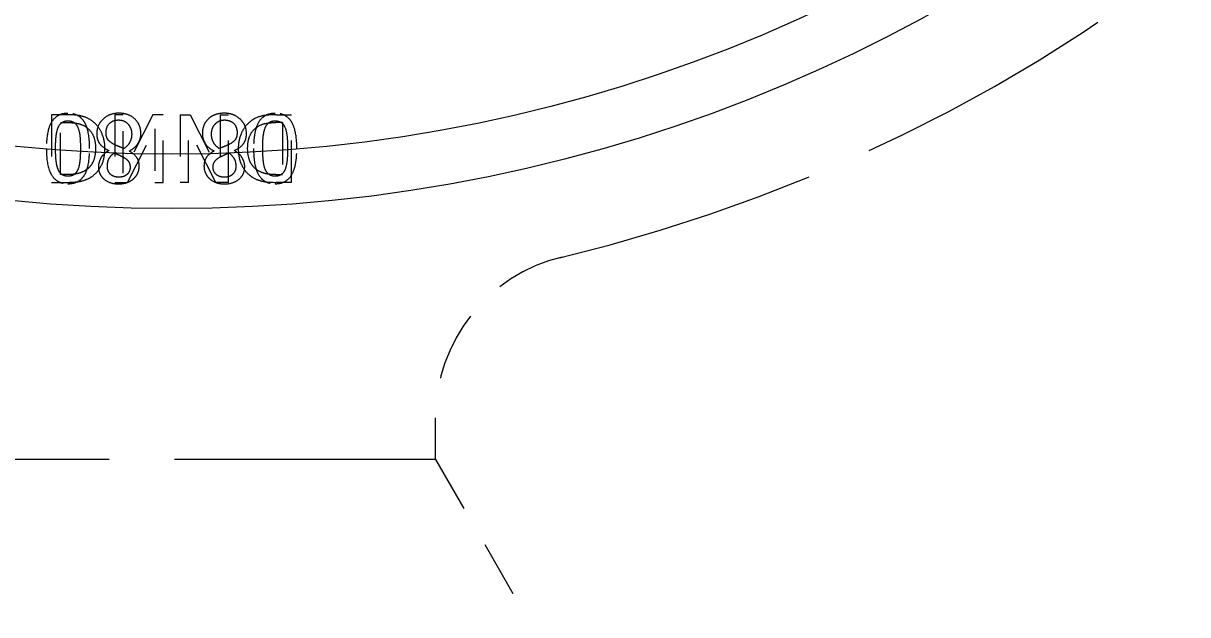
# Model space of a CAD drawing. Header units: inches. Extents: x 17 to 469, y 7 to 301.
# Drawn here: x 224.307 to 227.085, y 201.735 to 203.147 of the extents above; entities that cross this region are included whole.
import ezdxf

# ---------------------------------------------------------------- set-up
doc = ezdxf.new("R2010")
doc.units = ezdxf.units.IN
doc.header["$LTSCALE"] = 14
doc.header["$MEASUREMENT"] = 0
doc.linetypes.add('DASHED', pattern=[0.2067, 0.1654, -0.0413])
for name, color, linetype, lineweight in [('Dimension (ANSI)', 7, 'Continuous', 25), ('Hatch', 7, 'Continuous', 18), ('Hidden', 7, 'DASHED', 18), ('Visible', 7, 'Continuous', 18)]:
    doc.layers.add(name, color=color, linetype=linetype, lineweight=lineweight)
doc.styles.add('MEMCOR Medium', font='arial.ttf')
doc.dimstyles.new('Default (ANSI)', dxfattribs={"dimscale": 14, "dimtxt": 0.15, "dimasz": 0.098425, "dimexe": 0.125, "dimexo": 0.0625, "dimgap": 0.031496, "dimtad": 0, "dimtih": 1, "dimtoh": 1, "dimdec": 4, "dimrnd": 1e-08, "dimzin": 3, "dimdsep": 46, "dimlunit": 5, "dimtxsty": 'MEMCOR Medium', "dimcen": 0.09, "dimdle": 0.393701, "dimclrd": 256, "dimclre": 256, "dimclrt": 256, "dimadec": 0, "dimazin": 1, "dimtfac": 0.8, "dimtofl": 0, "dimtmove": 0, "dimatfit": 3, "dimfxl": 1, "dimfrac": 1, "dimtolj": 1, "dimtzin": 4, "dimlwd": -1, "dimlwe": -1, "dimarcsym": 0})

# ---------------------------------------------------------------- blocks, each defined once
blk = doc.blocks.new('*D30')
at = {"layer": 'Defpoints', "color": 0, "transparency": 16777216}
for p in [(244.6907, 237.7893), (204.5292, 200.7918), (244.6907, 200.6156)]:
    blk.add_point(p, dxfattribs=at)
at = {"layer": 'Dimension (ANSI)', "transparency": 16777216}
for p, q in [((204.5292, 201.6668), (204.5292, 239.5393)), ((244.6907, 201.4906), (244.6907, 239.5393)), ((205.9071, 237.7893), (216.2109, 237.7893)), ((243.3128, 237.7893), (233.009, 237.7893))]:
    blk.add_line(p, q, dxfattribs=at)
for points in [[(205.9071, 238.0189), (205.9071, 237.5596), (204.5292, 237.7893)], [(243.3128, 238.0189), (243.3128, 237.5596), (244.6907, 237.7893)]]:
    blk.add_solid(points, dxfattribs=at)
at = {"layer": 'Dimension (ANSI)', "transparency": 16777216, "char_height": 2.1, "attachment_point": 5, "style": 'MEMCOR Medium'}
for s, insert in [('\\A1; 40{\\H0.8x;\\S3#16;} in', (224.6099, 239.9642)), ('\\A1;[1020.1 mm]', (224.6099, 236.0025))]:
    blk.add_mtext(s, dxfattribs=dict(at, insert=insert))

msp = doc.modelspace()

# ---------------------------------------------------------------- hatches: boundary and pattern name
at = {"layer": 'Hatch'}
h = msp.add_hatch(dxfattribs=at)
h.set_pattern_fill('ANSI31', color=256, scale=14, style=0)
edge = h.paths.add_edge_path()
edge.add_spline(control_points=[(241.1011, 206.45314), (241.06948, 206.42139), (241.03771, 206.38978), (240.97401, 206.32694), (240.94207, 206.2957), (240.90999, 206.2646)], knot_values=[-0.6818967, -0.6818967, -0.6818967, -0.6818967, -0.3404539, -0.3404539, 0, 0, 0, 0], degree=3, periodic=0)
edge.add_ellipse((224.66078, 206.45457), major_axis=(-0.18997, -16.2492), ratio=1, start_angle=25.201451, end_angle=90, ccw=False)
edge.add_line((231.40784, 191.67113), (231.40784, 191.39676))
edge.add_ellipse((224.66078, 206.45457), major_axis=(15.05781, 6.74705), ratio=1, start_angle=270, end_angle=270.918186)
edge.add_ellipse((224.66078, 206.45457), major_axis=(14.94776, 6.98748), ratio=1, start_angle=270, end_angle=294.48378)
edge.add_ellipse((224.66078, 206.45457), major_axis=(10.70777, 12.55404), ratio=1, start_angle=270, end_angle=270.86811)
edge.add_ellipse((224.66078, 206.45457), major_axis=(10.51634, 12.71483), ratio=1, start_angle=270, end_angle=289.187766)
edge.add_ellipse((224.66078, 206.45457), major_axis=(5.7532, 15.46483), ratio=1, start_angle=270, end_angle=270.86811)
edge.add_ellipse((224.66078, 206.45457), major_axis=(5.51823, 15.55022), ratio=1, start_angle=270, end_angle=289.533007)
edge.add_line((241.1611, 206.45313), (241.1011, 206.45314))
edge = h.paths.add_edge_path()
edge.add_spline(control_points=[(240.90999, 206.64455), (240.94207, 206.61345), (240.97401, 206.58221), (241.03771, 206.51936), (241.06948, 206.48775), (241.1011, 206.45601)], knot_values=[-0.6818968, -0.6818968, -0.6818968, -0.6818968, -0.3414429, -0.3414429, 0, 0, 0, 0], degree=3, periodic=0)
edge.add_line((241.1011, 206.45601), (241.1611, 206.45601))
edge.add_ellipse((224.66078, 206.45457), major_axis=(-0.00144, 16.50032), ratio=1, start_angle=270, end_angle=349.533007)
edge.add_ellipse((224.66078, 206.45457), major_axis=(-16.22601, 2.99618), ratio=1, start_angle=270, end_angle=270.86811)
edge.add_ellipse((224.66078, 206.45457), major_axis=(-16.26954, 2.75), ratio=1, start_angle=270, end_angle=289.187766)
edge.add_ellipse((224.66078, 206.45457), major_axis=(-16.26954, -2.75), ratio=1, start_angle=270, end_angle=270.86811)
edge.add_ellipse((224.66078, 206.45457), major_axis=(-16.22601, -2.99618), ratio=1, start_angle=270, end_angle=369.076015)
edge.add_ellipse((224.66078, 206.45457), major_axis=(5.51823, -15.55022), ratio=1, start_angle=270, end_angle=270.86811)
edge.add_ellipse((224.66078, 206.45457), major_axis=(5.7532, -15.46483), ratio=1, start_angle=270, end_angle=289.187766)
edge.add_ellipse((224.66078, 206.45457), major_axis=(10.51634, -12.71483), ratio=1, start_angle=270, end_angle=270.86811)
edge.add_ellipse((224.66078, 206.45457), major_axis=(10.70777, -12.55404), ratio=1, start_angle=270, end_angle=294.48378)
edge.add_ellipse((224.66078, 206.45457), major_axis=(14.94776, -6.98748), ratio=1, start_angle=270, end_angle=270.918186)
edge.add_line((217.91373, 191.39676), (217.91373, 191.67113))
edge.add_ellipse((224.66078, 206.45457), major_axis=(-14.78344, 6.74705), ratio=1, start_angle=205.201451, end_angle=450, ccw=False)
h = msp.add_hatch(dxfattribs=at)
h.set_pattern_fill('ANSI31', color=256, scale=14, angle=15, style=0)
edge = h.paths.add_edge_path()
edge.add_line((231.40784, 191.39676), (231.40784, 191.26457))
edge.add_line((231.40784, 191.26457), (231.40784, 191.13332))
edge.add_spline(control_points=[(231.40784, 191.13332), (231.44787, 191.1956), (231.48996, 191.26094), (231.56146, 191.37192), (231.60828, 191.44461), (231.64827, 191.50681)], knot_values=[-1.2060007, -1.2060007, -1.2060007, -1.2060007, -0.5634859, -0.5634859, 0, 0, 0, 0], degree=3, periodic=0)
edge.add_ellipse((224.66078, 206.45457), major_axis=(-14.94776, -6.98748), ratio=1, start_angle=89.081814, end_angle=90, ccw=False)
edge = h.paths.add_edge_path()
edge.add_spline(control_points=[(217.6733, 191.50681), (217.70301, 191.46021), (217.73339, 191.41308), (217.77331, 191.3513), (217.78412, 191.33458), (217.83372, 191.25791), (217.87393, 191.19575), (217.91373, 191.13332)], knot_values=[-1.0854729, -1.0854729, -1.0854729, -1.0854729, -0.6958437, -0.6958437, -0.5641112, -0.5641112, 0, 0, 0, 0], degree=3, periodic=0)
edge.add_line((217.91373, 191.13332), (217.91373, 191.26457))
edge.add_line((217.91373, 191.26457), (217.91373, 191.39676))
edge.add_ellipse((224.66078, 206.45457), major_axis=(-15.05781, 6.74705), ratio=1, start_angle=89.081814, end_angle=90, ccw=False)
edge = h.paths.add_edge_path()
edge.add_line((221.91078, 222.72411), (221.91078, 222.7644))
edge.add_line((221.91078, 222.7644), (221.91078, 222.97411))
edge.add_line((221.91078, 222.97411), (221.6646, 222.68058))
edge.add_ellipse((224.66078, 206.45457), major_axis=(16.22601, 2.99618), ratio=1, start_angle=89.13189, end_angle=90, ccw=False)
edge = h.paths.add_edge_path()
edge.add_line((237.21483, 195.7468), (237.59212, 195.81323))
edge.add_line((237.59212, 195.81323), (237.41051, 195.91809))
edge.add_line((237.41051, 195.91809), (237.37562, 195.93823))
edge.add_ellipse((224.66078, 206.45457), major_axis=(-10.51634, -12.71483), ratio=1, start_angle=89.13189, end_angle=90, ccw=False)
edge = h.paths.add_edge_path()
edge.add_line((240.12562, 200.70137), (240.16051, 200.68123))
edge.add_line((240.16051, 200.68123), (240.34212, 200.57637))
edge.add_line((240.34212, 200.57637), (240.21101, 200.93634))
edge.add_ellipse((224.66078, 206.45457), major_axis=(-5.51823, -15.55022), ratio=1, start_angle=89.13189, end_angle=90, ccw=False)
edge = h.paths.add_edge_path()
edge.add_line((209.11056, 200.93634), (208.97944, 200.57637))
edge.add_line((208.97944, 200.57637), (209.16106, 200.68123))
edge.add_line((209.16106, 200.68123), (209.19595, 200.70137))
edge.add_ellipse((224.66078, 206.45457), major_axis=(-5.7532, 15.46483), ratio=1, start_angle=89.13189, end_angle=90, ccw=False)
edge = h.paths.add_edge_path()
edge.add_line((227.41078, 222.97411), (227.41078, 222.7644))
edge.add_line((227.41078, 222.7644), (227.41078, 222.72411))
edge.add_ellipse((224.66078, 206.45457), major_axis=(16.26954, -2.75), ratio=1, start_angle=89.13189, end_angle=90, ccw=False)
edge.add_line((227.65696, 222.68058), (227.41078, 222.97411))
edge = h.paths.add_edge_path()
edge.add_line((211.94595, 195.93823), (211.91106, 195.91809))
edge.add_line((211.91106, 195.91809), (211.72944, 195.81323))
edge.add_line((211.72944, 195.81323), (212.10674, 195.7468))
edge.add_ellipse((224.66078, 206.45457), major_axis=(-10.70777, 12.55404), ratio=1, start_angle=89.13189, end_angle=90, ccw=False)

# ---------------------------------------------------------------- linework, layer by layer
at = {"layer": 'Hidden', "ltscale": 0.021861}
for p, q in [((224.37443, 202.92871), (224.37443, 202.76729)), ((224.52499, 202.92871), (224.52499, 202.76729)), ((224.6405, 202.76729), (224.6405, 202.92871)), ((224.68107, 202.92871), (224.68107, 202.76729)), ((224.79658, 202.76729), (224.79658, 202.92871)), ((224.94714, 202.76729), (224.94714, 202.92871))]:
    msp.add_line(p, q, dxfattribs=at)
at = {"layer": 'Hidden', "ltscale": 0.005485}
msp.add_line((224.41158, 202.92871), (224.37443, 202.92871), dxfattribs=at)
at = {"layer": 'Hidden', "ltscale": 0.002336}
for p, q in [((224.39589, 202.91013), (224.41224, 202.91013)), ((224.41224, 202.78586), (224.39589, 202.78586))]:
    msp.add_line(p, q, dxfattribs=at)
at = {"layer": 'Hidden', "ltscale": 0.016807}
for p, q in [((224.39589, 202.78586), (224.39589, 202.91013)), ((224.92568, 202.91013), (224.92568, 202.78586))]:
    msp.add_line(p, q, dxfattribs=at)
at = {"layer": 'Hidden', "ltscale": 0.002679}
msp.add_line((224.54501, 202.92871), (224.52499, 202.92871), dxfattribs=at)
at = {"layer": 'Hidden', "ltscale": 0.021222}
msp.add_line((224.61643, 202.92871), (224.54501, 202.78953), dxfattribs=at)
at = {"layer": 'Hidden', "ltscale": 0.018835}
for p, q in [((224.54501, 202.78953), (224.54501, 202.92871)), ((224.77656, 202.92871), (224.77656, 202.78953))]:
    msp.add_line(p, q, dxfattribs=at)
at = {"layer": 'Hidden', "ltscale": 0.003179}
for p, q in [((224.6405, 202.92871), (224.61643, 202.92871)), ((224.68107, 202.92871), (224.70514, 202.92871))]:
    msp.add_line(p, q, dxfattribs=at)
at = {"layer": 'Hidden', "ltscale": 0.021221}
msp.add_line((224.70514, 202.92871), (224.77656, 202.78953), dxfattribs=at)
at = {"layer": 'Hidden', "ltscale": 0.002677}
msp.add_line((224.77656, 202.92871), (224.79658, 202.92871), dxfattribs=at)
at = {"layer": 'Hidden', "ltscale": 0.002327}
for p, q in [((224.92568, 202.91013), (224.90933, 202.91013)), ((224.90933, 202.78586), (224.92568, 202.78586))]:
    msp.add_line(p, q, dxfattribs=at)
at = {"layer": 'Hidden', "ltscale": 0.005463}
msp.add_line((224.90999, 202.92871), (224.94714, 202.92871), dxfattribs=at)
at = {"layer": 'Hidden', "ltscale": 0.019437}
msp.add_line((224.55547, 202.76729), (224.62048, 202.89509), dxfattribs=at)
at = {"layer": 'Hidden', "ltscale": 0.017287}
for p, q in [((224.62048, 202.89509), (224.62048, 202.76729)), ((224.70109, 202.76729), (224.70109, 202.89509))]:
    msp.add_line(p, q, dxfattribs=at)
at = {"layer": 'Hidden', "ltscale": 0.019435}
msp.add_line((224.7661, 202.76729), (224.70109, 202.89509), dxfattribs=at)
at = {"layer": 'Hidden'}
for p, q in [((224.51089, 202.84342), (224.51089, 202.84277)), ((224.56007, 202.84185), (224.56007, 202.8425)), ((224.76149, 202.8425), (224.76149, 202.84185)), ((224.81068, 202.84277), (224.81068, 202.84342))]:
    msp.add_line(p, q, dxfattribs=at)
at = {"layer": 'Hidden', "ltscale": 0.005427}
msp.add_line((224.37443, 202.76729), (224.41119, 202.76729), dxfattribs=at)
at = {"layer": 'Hidden', "ltscale": 0.004125}
msp.add_line((224.52499, 202.76729), (224.55547, 202.76729), dxfattribs=at)
at = {"layer": 'Hidden', "ltscale": 0.002626}
for p, q in [((224.62048, 202.76729), (224.6405, 202.76729)), ((224.70109, 202.76729), (224.68107, 202.76729))]:
    msp.add_line(p, q, dxfattribs=at)
at = {"layer": 'Hidden', "ltscale": 0.004122}
msp.add_line((224.79658, 202.76729), (224.7661, 202.76729), dxfattribs=at)
at = {"layer": 'Hidden', "ltscale": 0.005405}
msp.add_line((224.94714, 202.76729), (224.91038, 202.76729), dxfattribs=at)
at = {"layer": 'Hidden', "ltscale": 0.013621}
msp.add_line((225.29071, 202.10521), (225.29071, 202.20607), dxfattribs=at)
at = {"layer": 'Hidden', "ltscale": 0.269136}
msp.add_line((225.29071, 202.10521), (224.03086, 202.10521), dxfattribs=at)
at = {"layer": 'Hidden', "ltscale": 0.058102}
msp.add_line((225.29071, 202.10521), (225.5046, 201.73473), dxfattribs=at)
at = {"layer": 'Hidden', "ltscale": 0.270652}
msp.add_arc((224.66078, 206.45457), 3.97638, 283.4543, 312.12962, dxfattribs=at)
at = {"layer": 'Hidden', "ltscale": 0.071372}
msp.add_arc((225.68441, 202.20607), 0.3937, 103.54649, 180, dxfattribs=at)
at = {"layer": 'Hidden', "ltscale": 0.015641}
msp.add_open_spline([(224.41357, 202.93211), (224.40935, 202.93211), (224.40513, 202.93171), (224.3973, 202.92993), (224.3937, 202.92864), (224.38545, 202.92421), (224.38128, 202.92066), (224.37425, 202.91176), (224.37079, 202.90567), (224.36399, 202.88406), (224.36252, 202.86929), (224.36206, 202.85323), (224.36203, 202.85061), (224.36203, 202.848)], degree=3, knots=[-0.37203785, -0.37203785, -0.37203785, -0.37203785, -0.31664928, -0.31664928, -0.26606732, -0.26606732, -0.19410184, -0.19410184, -0.12242542, -0.12242542, -0.01990259, -0.01990259, 0, 0, 0, 0], dxfattribs=at)
at = {"layer": 'Hidden', "ltscale": 0.015465}
msp.add_open_spline([(224.46524, 202.84813), (224.46524, 202.87259), (224.46219, 202.88936), (224.45455, 202.90922), (224.45122, 202.91404), (224.44533, 202.92119), (224.44128, 202.92452), (224.43095, 202.92995), (224.4248, 202.93142), (224.41691, 202.93205), (224.41524, 202.93211), (224.41357, 202.93211)], degree=3, knots=[-0.18326765, -0.18326765, -0.18326765, -0.18326765, -0.13736451, -0.13736451, -0.10736713, -0.10736713, -0.06507346, -0.06507346, -0.01379241, -0.01379241, 0, 0, 0, 0], dxfattribs=at)
at = {"layer": 'Hidden', "ltscale": 0.01095}
msp.add_open_spline([(224.53483, 202.93237), (224.52772, 202.93237), (224.52074, 202.93132), (224.50778, 202.92647), (224.50215, 202.92293), (224.49298, 202.91434), (224.48947, 202.90984), (224.48429, 202.89936), (224.48284, 202.89372), (224.48229, 202.88643), (224.48224, 202.88507), (224.48224, 202.88371)], degree=3, knots=[-0.20866782, -0.20866782, -0.20866782, -0.20866782, -0.1532124, -0.1532124, -0.10014888, -0.10014888, -0.05568208, -0.05568208, -0.01038644, -0.01038644, 0, 0, 0, 0], dxfattribs=at)
at = {"layer": 'Hidden', "ltscale": 0.005707}
msp.add_open_spline([(224.57355, 202.9185), (224.56897, 202.9229), (224.56362, 202.92612), (224.55315, 202.93017), (224.54647, 202.93204), (224.53646, 202.93236), (224.53564, 202.93237), (224.53483, 202.93237)], degree=3, knots=[-0.16916263, -0.16916263, -0.16916263, -0.16916263, -0.07776923, -0.07776923, -0.00633175, -0.00633175, 0, 0, 0, 0], dxfattribs=at)
at = {"layer": 'Hidden', "ltscale": 0.005709}
msp.add_open_spline([(224.78674, 202.93237), (224.78069, 202.93237), (224.77463, 202.93169), (224.76486, 202.92894), (224.76104, 202.92741), (224.75404, 202.92355), (224.75087, 202.92125), (224.74802, 202.9185)], degree=3, knots=[0, 0, 0, 0, 0.04705178, 0.04705178, 0.07841909, 0.07841909, 0.10891914, 0.10891914, 0.10891914, 0.10891914], dxfattribs=at)
at = {"layer": 'Hidden', "ltscale": 0.010957}
msp.add_open_spline([(224.83933, 202.88371), (224.83933, 202.88989), (224.83832, 202.8959), (224.83401, 202.90663), (224.83111, 202.91111), (224.82444, 202.9185), (224.81948, 202.92314), (224.80843, 202.92866), (224.8044, 202.93005), (224.79579, 202.93194), (224.79128, 202.93237), (224.78674, 202.93237)], degree=3, knots=[0, 0, 0, 0, 0.04710632, 0.04710632, 0.08868169, 0.08868169, 0.1243163, 0.1243163, 0.1432684, 0.1432684, 0.16323732, 0.16323732, 0.16323732, 0.16323732], dxfattribs=at)
at = {"layer": 'Hidden', "ltscale": 0.01548}
msp.add_open_spline([(224.908, 202.93211), (224.90138, 202.93211), (224.89465, 202.93115), (224.88353, 202.92658), (224.87919, 202.92371), (224.87218, 202.91665), (224.8687, 202.91207), (224.86206, 202.89735), (224.8599, 202.88862), (224.85691, 202.86973), (224.85633, 202.85868), (224.85633, 202.84813)], degree=3, knots=[0, 0, 0, 0, 0.0548727, 0.0548727, 0.09721784, 0.09721784, 0.13307353, 0.13307353, 0.17301541, 0.17301541, 0.22218192, 0.22218192, 0.22218192, 0.22218192], dxfattribs=at)
at = {"layer": 'Hidden', "ltscale": 0.015665}
msp.add_open_spline([(224.95954, 202.848), (224.95954, 202.86222), (224.95853, 202.87788), (224.95214, 202.90304), (224.94837, 202.90984), (224.94211, 202.91874), (224.93821, 202.92255), (224.92983, 202.92783), (224.92578, 202.92948), (224.91712, 202.93165), (224.91256, 202.93211), (224.908, 202.93211)], degree=3, knots=[0, 0, 0, 0, 0.10837153, 0.10837153, 0.1988409, 0.1988409, 0.29685555, 0.29685555, 0.37668609, 0.37668609, 0.45922035, 0.45922035, 0.45922035, 0.45922035], dxfattribs=at)
at = {"layer": 'Hidden', "ltscale": 0.004426}
msp.add_open_spline([(224.38976, 202.89718), (224.39118, 202.90087), (224.39309, 202.90431), (224.39825, 202.90987), (224.40083, 202.91133), (224.40617, 202.91364), (224.40988, 202.91419), (224.41357, 202.91419)], degree=3, knots=[-0.065406786, -0.065406786, -0.065406786, -0.065406786, -0.047780466, -0.047780466, -0.030475474, -0.030475474, 0, 0, 0, 0], dxfattribs=at)
at = {"layer": 'Hidden', "ltscale": 0.008513}
msp.add_open_spline([(224.46875, 202.91576), (224.46238, 202.91975), (224.45566, 202.9229), (224.44504, 202.92593), (224.43398, 202.92871), (224.41158, 202.92871)], degree=3, knots=[0, 0, 0, 0, 0.059315384, 0.059315384, 0.088967919, 0.088967919, 0.088967919, 0.088967919], dxfattribs=at)
at = {"layer": 'Hidden', "ltscale": 0.006667}
msp.add_open_spline([(224.41224, 202.91013), (224.41764, 202.91013), (224.42319, 202.90989), (224.43671, 202.9083), (224.44149, 202.90682), (224.4482, 202.90457), (224.45267, 202.90233), (224.45684, 202.89941)], degree=3, knots=[0, 0, 0, 0, 0.04480892, 0.04480892, 0.11154531, 0.11154531, 0.27193654, 0.27193654, 0.27193654, 0.27193654], dxfattribs=at)
at = {"layer": 'Hidden', "ltscale": 0.004471}
msp.add_open_spline([(224.41357, 202.91419), (224.41564, 202.91419), (224.41774, 202.91402), (224.42161, 202.91326), (224.4234, 202.91272), (224.42645, 202.9113), (224.42913, 202.90987), (224.43449, 202.90392), (224.43638, 202.90048), (224.43777, 202.89679)], degree=3, knots=[-0.15101873, -0.15101873, -0.15101873, -0.15101873, -0.10441442, -0.10441442, -0.06298125, -0.06298125, -0.03031587, -0.03031587, 0, 0, 0, 0], dxfattribs=at)
at = {"layer": 'Hidden', "ltscale": 0.010673}
msp.add_open_spline([(224.50171, 202.84813), (224.50171, 202.8598), (224.49983, 202.87119), (224.49275, 202.88877), (224.48877, 202.89595), (224.47922, 202.90762), (224.4743, 202.91208), (224.46875, 202.91576)], degree=3, knots=[0, 0, 0, 0, 0.08890581, 0.08890581, 0.14516679, 0.14516679, 0.19107427, 0.19107427, 0.19107427, 0.19107427], dxfattribs=at)
at = {"layer": 'Hidden', "ltscale": 0.006565}
msp.add_open_spline([(224.50448, 202.8858), (224.50448, 202.89039), (224.50513, 202.89498), (224.50816, 202.9025), (224.51004, 202.90538), (224.51453, 202.90994), (224.51738, 202.91222), (224.52556, 202.9156), (224.53005, 202.91628), (224.53457, 202.91628)], degree=3, knots=[-0.16231389, -0.16231389, -0.16231389, -0.16231389, -0.10956079, -0.10956079, -0.06887139, -0.06887139, -0.03508494, -0.03508494, 0, 0, 0, 0], dxfattribs=at)
at = {"layer": 'Hidden', "ltscale": 0.00693}
msp.add_open_spline([(224.53457, 202.91628), (224.53874, 202.91628), (224.54282, 202.91558), (224.55027, 202.91241), (224.5534, 202.91018), (224.55867, 202.90476), (224.56117, 202.90137), (224.56481, 202.89238), (224.56557, 202.88749), (224.56557, 202.88253)], degree=3, knots=[-0.15504722, -0.15504722, -0.15504722, -0.15504722, -0.11299776, -0.11299776, -0.0739777, -0.0739777, -0.03779251, -0.03779251, 0, 0, 0, 0], dxfattribs=at)
at = {"layer": 'Hidden', "ltscale": 0.005095}
for points, knots in [([(224.58741, 202.8841), (224.58741, 202.89055), (224.58633, 202.89682), (224.58249, 202.90664), (224.57987, 202.91193), (224.57447, 202.91759), (224.57402, 202.91805), (224.57355, 202.9185)], [-0.14617563, -0.14617563, -0.14617563, -0.14617563, -0.05985006, -0.05985006, -0.00497096, -0.00497096, 0, 0, 0, 0]), ([(224.74802, 202.9185), (224.74384, 202.91449), (224.7406, 202.90981), (224.73718, 202.90198), (224.73601, 202.89868), (224.73449, 202.89118), (224.73416, 202.88766), (224.73416, 202.8841)], [0, 0, 0, 0, 0.044374654, 0.044374654, 0.065201071, 0.065201071, 0.08326541, 0.08326541, 0.08326541, 0.08326541])]:
    msp.add_open_spline(points, degree=3, knots=knots, dxfattribs=at)
at = {"layer": 'Hidden', "ltscale": 0.006933}
msp.add_open_spline([(224.756, 202.88253), (224.756, 202.8875), (224.75676, 202.89241), (224.76016, 202.90077), (224.76235, 202.90416), (224.76803, 202.91007), (224.77117, 202.91233), (224.77667, 202.91471), (224.77865, 202.91531), (224.78278, 202.9161), (224.78489, 202.91628), (224.787, 202.91628)], degree=3, knots=[0, 0, 0, 0, 0.03789219, 0.03789219, 0.06891459, 0.06891459, 0.09762633, 0.09762633, 0.11293195, 0.11293195, 0.12855408, 0.12855408, 0.12855408, 0.12855408], dxfattribs=at)
at = {"layer": 'Hidden', "ltscale": 0.006568}
msp.add_open_spline([(224.787, 202.91628), (224.79149, 202.91628), (224.79595, 202.91561), (224.80411, 202.91226), (224.80697, 202.91), (224.81147, 202.90546), (224.81335, 202.90259), (224.81642, 202.89506), (224.81709, 202.89043), (224.81709, 202.8858)], degree=3, knots=[0, 0, 0, 0, 0.03490727, 0.03490727, 0.06863691, 0.06863691, 0.10894863, 0.10894863, 0.16181869, 0.16181869, 0.16181869, 0.16181869], dxfattribs=at)
at = {"layer": 'Hidden', "ltscale": 0.010669}
msp.add_open_spline([(224.85282, 202.91576), (224.84737, 202.91215), (224.84252, 202.90778), (224.833, 202.89626), (224.8295, 202.88971), (224.82274, 202.87472), (224.82042, 202.86384), (224.81989, 202.85109), (224.81986, 202.84961), (224.81986, 202.84813)], degree=3, knots=[-0.16939317, -0.16939317, -0.16939317, -0.16939317, -0.13728768, -0.13728768, -0.09725084, -0.09725084, -0.01126701, -0.01126701, 0, 0, 0, 0], dxfattribs=at)
at = {"layer": 'Hidden', "ltscale": 0.008492}
msp.add_open_spline([(224.90999, 202.92871), (224.89848, 202.92871), (224.88855, 202.92804), (224.87491, 202.92563), (224.86617, 202.92362), (224.85445, 202.91676), (224.85363, 202.91627), (224.85282, 202.91576)], degree=3, knots=[-0.25853379, -0.25853379, -0.25853379, -0.25853379, -0.10727643, -0.10727643, -0.0075589, -0.0075589, 0, 0, 0, 0], dxfattribs=at)
at = {"layer": 'Hidden', "ltscale": 0.006651}
msp.add_open_spline([(224.86473, 202.89941), (224.87297, 202.90519), (224.88063, 202.90707), (224.89243, 202.90957), (224.90115, 202.91013), (224.90933, 202.91013)], degree=3, knots=[-0.097933417, -0.097933417, -0.097933417, -0.097933417, -0.067634404, -0.067634404, 0, 0, 0, 0], dxfattribs=at)
at = {"layer": 'Hidden', "ltscale": 0.00448}
msp.add_open_spline([(224.8838, 202.89679), (224.88519, 202.9005), (224.8871, 202.90396), (224.89249, 202.90991), (224.89517, 202.91133), (224.89828, 202.91276), (224.9001, 202.9133), (224.90395, 202.91403), (224.90599, 202.91419), (224.908, 202.91419)], degree=3, knots=[0, 0, 0, 0, 0.03050413, 0.03050413, 0.06320399, 0.06320399, 0.1047666, 0.1047666, 0.14935232, 0.14935232, 0.14935232, 0.14935232], dxfattribs=at)
at = {"layer": 'Hidden', "ltscale": 0.004437}
msp.add_open_spline([(224.908, 202.91419), (224.91183, 202.91419), (224.91568, 202.9136), (224.92102, 202.91116), (224.92358, 202.90967), (224.9286, 202.90408), (224.93044, 202.90075), (224.93181, 202.89718)], degree=3, knots=[0, 0, 0, 0, 0.031732058, 0.031732058, 0.048274118, 0.048274118, 0.064331411, 0.064331411, 0.064331411, 0.064331411], dxfattribs=at)
at = {"layer": 'Hidden', "ltscale": 0.006688}
msp.add_open_spline([(224.38401, 202.848), (224.38401, 202.86372), (224.38487, 202.87308), (224.38617, 202.8844), (224.38745, 202.8913), (224.38976, 202.89718)], degree=3, knots=[-0.087241986, -0.087241986, -0.087241986, -0.087241986, -0.048831902, -0.048831902, 0, 0, 0, 0], dxfattribs=at)
at = {"layer": 'Hidden', "ltscale": 0.006609}
for points, knots in [([(224.43777, 202.89679), (224.44101, 202.8883), (224.44189, 202.8801), (224.44304, 202.86752), (224.44326, 202.85711), (224.44326, 202.84813)], [-0.095781387, -0.095781387, -0.095781387, -0.095781387, -0.06847106, -0.06847106, 0, 0, 0, 0]), ([(224.87831, 202.84813), (224.87831, 202.85711), (224.87852, 202.8675), (224.87968, 202.8801), (224.88055, 202.8883), (224.8838, 202.89679)], [0, 0, 0, 0, 0.068407557, 0.068407557, 0.095914552, 0.095914552, 0.095914552, 0.095914552])]:
    msp.add_open_spline(points, degree=3, knots=knots, dxfattribs=at)
at = {"layer": 'Hidden', "ltscale": 0.007983}
msp.add_open_spline([(224.45684, 202.89941), (224.46169, 202.89613), (224.46588, 202.89209), (224.47359, 202.88093), (224.47574, 202.87459), (224.4787, 202.86279), (224.47934, 202.85521), (224.47934, 202.84787)], degree=3, knots=[0, 0, 0, 0, 0.0463354, 0.0463354, 0.10508021, 0.10508021, 0.19404268, 0.19404268, 0.19404268, 0.19404268], dxfattribs=at)
at = {"layer": 'Hidden', "ltscale": 0.007176}
msp.add_open_spline([(224.48224, 202.88371), (224.48224, 202.87861), (224.48288, 202.8735), (224.48622, 202.86379), (224.48862, 202.86025), (224.49585, 202.85204), (224.50184, 202.84796), (224.50901, 202.84431), (224.50995, 202.84386), (224.51089, 202.84342)], degree=3, knots=[-0.12210938, -0.12210938, -0.12210938, -0.12210938, -0.09276888, -0.09276888, -0.06276279, -0.06276279, -0.00809446, -0.00809446, 0, 0, 0, 0], dxfattribs=at)
at = {"layer": 'Hidden', "ltscale": 0.004832}
msp.add_open_spline([(224.52345, 202.85807), (224.51857, 202.86071), (224.51367, 202.8639), (224.50887, 202.86913), (224.50736, 202.87121), (224.50492, 202.87795), (224.50448, 202.88195), (224.50448, 202.8858)], degree=3, knots=[-0.11114618, -0.11114618, -0.11114618, -0.11114618, -0.05471455, -0.05471455, -0.02932679, -0.02932679, 0, 0, 0, 0], dxfattribs=at)
at = {"layer": 'Hidden', "ltscale": 0.005486}
msp.add_open_spline([(224.56557, 202.88253), (224.56557, 202.87834), (224.56506, 202.87418), (224.56315, 202.86765), (224.56174, 202.86373), (224.55573, 202.85483), (224.55175, 202.85106), (224.54712, 202.848)], degree=3, knots=[-0.14531389, -0.14531389, -0.14531389, -0.14531389, -0.08212911, -0.08212911, -0.042719, -0.042719, 0, 0, 0, 0], dxfattribs=at)
at = {"layer": 'Hidden', "ltscale": 0.007083}
msp.add_open_spline([(224.56007, 202.8425), (224.56513, 202.84498), (224.56984, 202.84811), (224.57838, 202.8564), (224.58118, 202.86088), (224.58559, 202.87002), (224.58701, 202.87557), (224.58739, 202.8823), (224.58741, 202.8832), (224.58741, 202.8841)], degree=3, knots=[-0.11411726, -0.11411726, -0.11411726, -0.11411726, -0.0842587, -0.0842587, -0.05138654, -0.05138654, -0.00685006, -0.00685006, 0, 0, 0, 0], dxfattribs=at)
at = {"layer": 'Hidden', "ltscale": 0.007084}
msp.add_open_spline([(224.73416, 202.8841), (224.73416, 202.87819), (224.73523, 202.87249), (224.73917, 202.863), (224.74197, 202.85786), (224.75108, 202.84854), (224.75608, 202.84516), (224.76149, 202.8425)], degree=3, knots=[0, 0, 0, 0, 0.04501464, 0.04501464, 0.07841422, 0.07841422, 0.10747467, 0.10747467, 0.10747467, 0.10747467], dxfattribs=at)
at = {"layer": 'Hidden', "ltscale": 0.005487}
msp.add_open_spline([(224.77444, 202.848), (224.76983, 202.85105), (224.76584, 202.85482), (224.75986, 202.86369), (224.75845, 202.86757), (224.75652, 202.8741), (224.756, 202.8783), (224.756, 202.88253)], degree=3, knots=[0, 0, 0, 0, 0.04269456, 0.04269456, 0.08182455, 0.08182455, 0.14597733, 0.14597733, 0.14597733, 0.14597733], dxfattribs=at)
at = {"layer": 'Hidden', "ltscale": 0.004834}
msp.add_open_spline([(224.81709, 202.8858), (224.81709, 202.88193), (224.81664, 202.8779), (224.81419, 202.87118), (224.81268, 202.86911), (224.80786, 202.86387), (224.80297, 202.8607), (224.79812, 202.85807)], degree=3, knots=[0, 0, 0, 0, 0.02949642, 0.02949642, 0.05467834, 0.05467834, 0.10984711, 0.10984711, 0.10984711, 0.10984711], dxfattribs=at)
at = {"layer": 'Hidden', "ltscale": 0.00718}
msp.add_open_spline([(224.81068, 202.84342), (224.81655, 202.84614), (224.82229, 202.84958), (224.83221, 202.85868), (224.8345, 202.86286), (224.83684, 202.86777), (224.83775, 202.87061), (224.83904, 202.87688), (224.83933, 202.8803), (224.83933, 202.88371)], degree=3, knots=[0, 0, 0, 0, 0.05054659, 0.05054659, 0.10465477, 0.10465477, 0.17036905, 0.17036905, 0.24493167, 0.24493167, 0.24493167, 0.24493167], dxfattribs=at)
at = {"layer": 'Hidden', "ltscale": 0.00798}
msp.add_open_spline([(224.84223, 202.84787), (224.84223, 202.85487), (224.84281, 202.86209), (224.84558, 202.87387), (224.84765, 202.88018), (224.85524, 202.89165), (224.85961, 202.89595), (224.86473, 202.89941)], degree=3, knots=[-0.18535725, -0.18535725, -0.18535725, -0.18535725, -0.10637701, -0.10637701, -0.04881935, -0.04881935, 0, 0, 0, 0], dxfattribs=at)
at = {"layer": 'Hidden', "ltscale": 0.006689}
msp.add_open_spline([(224.93181, 202.89718), (224.93398, 202.89167), (224.93523, 202.88527), (224.93684, 202.87244), (224.93756, 202.86248), (224.93756, 202.848)], degree=3, knots=[0, 0, 0, 0, 0.045841732, 0.045841732, 0.098930612, 0.098930612, 0.098930612, 0.098930612], dxfattribs=at)
at = {"layer": 'Hidden', "ltscale": 0.015602}
msp.add_open_spline([(224.36203, 202.848), (224.36203, 202.83004), (224.36371, 202.81161), (224.37098, 202.7914), (224.37368, 202.78541), (224.38136, 202.77556), (224.38547, 202.77202), (224.39593, 202.7663), (224.40216, 202.76473), (224.41023, 202.76408), (224.4119, 202.76402), (224.41357, 202.76402)], degree=3, knots=[-0.32391722, -0.32391722, -0.32391722, -0.32391722, -0.1664783, -0.1664783, -0.11191938, -0.11191938, -0.06707559, -0.06707559, -0.01377718, -0.01377718, 0, 0, 0, 0], dxfattribs=at)
at = {"layer": 'Hidden', "ltscale": 0.00671}
msp.add_open_spline([(224.38989, 202.79868), (224.3888, 202.80143), (224.38795, 202.80433), (224.38618, 202.81191), (224.38536, 202.8174), (224.3845, 202.82867), (224.38432, 202.83231), (224.38413, 202.83786), (224.38409, 202.83983), (224.38404, 202.84282), (224.38403, 202.84384), (224.38401, 202.84539), (224.38401, 202.84591), (224.38401, 202.84696), (224.38401, 202.84748), (224.38401, 202.848)], degree=3, knots=[-0.15335428, -0.15335428, -0.15335428, -0.15335428, -0.11691121, -0.11691121, -0.05811325, -0.05811325, -0.03071558, -0.03071558, -0.01575846, -0.01575846, -0.00795773, -0.00795773, -0.00395561, -0.00395561, 0, 0, 0, 0], dxfattribs=at)
at = {"layer": 'Hidden', "ltscale": 0.0155}
msp.add_open_spline([(224.41357, 202.76402), (224.41776, 202.76402), (224.422, 202.7644), (224.42987, 202.76617), (224.43349, 202.76745), (224.44163, 202.77177), (224.4457, 202.77515), (224.45293, 202.78401), (224.45626, 202.78998), (224.46296, 202.81032), (224.46467, 202.82497), (224.4652, 202.84248), (224.46524, 202.84531), (224.46524, 202.84813)], degree=3, knots=[-0.38013188, -0.38013188, -0.38013188, -0.38013188, -0.32499894, -0.32499894, -0.27538366, -0.27538366, -0.20741172, -0.20741172, -0.13350001, -0.13350001, -0.02149619, -0.02149619, 0, 0, 0, 0], dxfattribs=at)
at = {"layer": 'Hidden', "ltscale": 0.00668}
for points, knots in [([(224.44326, 202.84813), (224.44326, 202.83184), (224.44234, 202.82197), (224.44122, 202.81166), (224.43997, 202.80482), (224.43764, 202.79894)], [-0.079333795, -0.079333795, -0.079333795, -0.079333795, -0.048651887, -0.048651887, 0, 0, 0, 0]), ([(224.88393, 202.79894), (224.88162, 202.80477), (224.88037, 202.81154), (224.87908, 202.82332), (224.87831, 202.83318), (224.87831, 202.84813)], [0, 0, 0, 0, 0.048251983, 0.048251983, 0.090674214, 0.090674214, 0.090674214, 0.090674214])]:
    msp.add_open_spline(points, degree=3, knots=knots, dxfattribs=at)
at = {"layer": 'Hidden', "ltscale": 0.008239}
msp.add_open_spline([(224.47934, 202.84787), (224.47934, 202.83822), (224.47809, 202.82837), (224.47254, 202.81417), (224.46976, 202.80935), (224.46287, 202.80128), (224.45909, 202.79812), (224.45488, 202.79554)], degree=3, knots=[0, 0, 0, 0, 0.07351143, 0.07351143, 0.11674737, 0.11674737, 0.15581159, 0.15581159, 0.15581159, 0.15581159], dxfattribs=at)
at = {"layer": 'Hidden', "ltscale": 0.010736}
msp.add_open_spline([(224.46901, 202.78011), (224.47497, 202.78407), (224.48028, 202.78885), (224.4887, 202.79934), (224.49422, 202.80728), (224.50063, 202.82876), (224.50171, 202.83848), (224.50171, 202.84813)], degree=3, knots=[0, 0, 0, 0, 0.05644983, 0.05644983, 0.10419783, 0.10419783, 0.14015812, 0.14015812, 0.14015812, 0.14015812], dxfattribs=at)
at = {"layer": 'Hidden', "ltscale": 0.003461}
msp.add_open_spline([(224.54712, 202.848), (224.5425, 202.84988), (224.53788, 202.85174), (224.53011, 202.8548), (224.5264, 202.85639), (224.52345, 202.85807)], degree=3, knots=[-0.065000454, -0.065000454, -0.065000454, -0.065000454, -0.026332186, -0.026332186, 0, 0, 0, 0], dxfattribs=at)
at = {"layer": 'Hidden', "ltscale": 0.003464}
msp.add_open_spline([(224.79812, 202.85807), (224.79533, 202.85647), (224.79186, 202.85497), (224.78779, 202.85335), (224.78232, 202.8512), (224.77444, 202.848)], degree=3, knots=[0, 0, 0, 0, 0.024955893, 0.024955893, 0.03409767, 0.03409767, 0.03409767, 0.03409767], dxfattribs=at)
at = {"layer": 'Hidden', "ltscale": 0.010731}
msp.add_open_spline([(224.81986, 202.84813), (224.81986, 202.83975), (224.82067, 202.83131), (224.8241, 202.81751), (224.82653, 202.81026), (224.83598, 202.79448), (224.84212, 202.78772), (224.85052, 202.7815), (224.85153, 202.78079), (224.85256, 202.78011)], degree=3, knots=[-0.25028218, -0.25028218, -0.25028218, -0.25028218, -0.15127679, -0.15127679, -0.0820495, -0.0820495, -0.00972287, -0.00972287, 0, 0, 0, 0], dxfattribs=at)
at = {"layer": 'Hidden', "ltscale": 0.008235}
msp.add_open_spline([(224.86669, 202.79554), (224.86223, 202.79828), (224.85826, 202.80166), (224.85147, 202.80991), (224.84884, 202.81458), (224.84345, 202.82852), (224.84223, 202.8383), (224.84223, 202.84787)], degree=3, knots=[-0.15574888, -0.15574888, -0.15574888, -0.15574888, -0.11441182, -0.11441182, -0.07293325, -0.07293325, 0, 0, 0, 0], dxfattribs=at)
at = {"layer": 'Hidden', "ltscale": 0.015515}
msp.add_open_spline([(224.85633, 202.84813), (224.85633, 202.82305), (224.85939, 202.8061), (224.86629, 202.78839), (224.8695, 202.78235), (224.87781, 202.77348), (224.8818, 202.77058), (224.8897, 202.76683), (224.8933, 202.76571), (224.90062, 202.76431), (224.90433, 202.76402), (224.908, 202.76402)], degree=3, knots=[0, 0, 0, 0, 0.19107945, 0.19107945, 0.28348279, 0.28348279, 0.34984175, 0.34984175, 0.4008874, 0.4008874, 0.45152566, 0.45152566, 0.45152566, 0.45152566], dxfattribs=at)
at = {"layer": 'Hidden', "ltscale": 0.015625}
msp.add_open_spline([(224.908, 202.76402), (224.91497, 202.76402), (224.9219, 202.7651), (224.93324, 202.77009), (224.93764, 202.77322), (224.94421, 202.78039), (224.94791, 202.7853), (224.95453, 202.80143), (224.95654, 202.81043), (224.95906, 202.82864), (224.95954, 202.83848), (224.95954, 202.848)], degree=3, knots=[0, 0, 0, 0, 0.05776172, 0.05776172, 0.10281704, 0.10281704, 0.13595349, 0.13595349, 0.16932124, 0.16932124, 0.2050002, 0.2050002, 0.2050002, 0.2050002], dxfattribs=at)
at = {"layer": 'Hidden', "ltscale": 0.006711}
msp.add_open_spline([(224.93756, 202.848), (224.93756, 202.83866), (224.93725, 202.82853), (224.93581, 202.81494), (224.93473, 202.80639), (224.93168, 202.79868)], degree=3, knots=[0, 0, 0, 0, 0.07117598, 0.07117598, 0.10402604, 0.10402604, 0.10402604, 0.10402604], dxfattribs=at)
at = {"layer": 'Hidden', "ltscale": 0.006457}
msp.add_open_spline([(224.51089, 202.84277), (224.50613, 202.84036), (224.5018, 202.83728), (224.49435, 202.82939), (224.49169, 202.82497), (224.48785, 202.81628), (224.48665, 202.81169), (224.48632, 202.80616), (224.4863, 202.80543), (224.4863, 202.8047)], degree=3, knots=[-0.11385272, -0.11385272, -0.11385272, -0.11385272, -0.07840297, -0.07840297, -0.04222404, -0.04222404, -0.00554806, -0.00554806, 0, 0, 0, 0], dxfattribs=at)
at = {"layer": 'Hidden', "ltscale": 0.00506}
msp.add_open_spline([(224.50749, 202.80496), (224.50749, 202.81043), (224.50826, 202.81586), (224.51097, 202.82291), (224.51174, 202.8244), (224.51537, 202.83026), (224.51943, 202.83411), (224.52358, 202.83727)], degree=3, knots=[-0.085109535, -0.085109535, -0.085109535, -0.085109535, -0.052843007, -0.052843007, -0.040330585, -0.040330585, 0, 0, 0, 0], dxfattribs=at)
at = {"layer": 'Hidden', "ltscale": 0.003347}
msp.add_open_spline([(224.52358, 202.83727), (224.52909, 202.83548), (224.53418, 202.83314), (224.54049, 202.83022), (224.54403, 202.82849), (224.54634, 202.8272)], degree=3, knots=[-0.029607679, -0.029607679, -0.029607679, -0.029607679, -0.020431909, -0.020431909, 0, 0, 0, 0], dxfattribs=at)
at = {"layer": 'Hidden', "ltscale": 0.003965}
for points, knots in [([(224.54634, 202.8272), (224.54973, 202.82524), (224.55303, 202.82286), (224.55818, 202.81725), (224.55939, 202.81489), (224.56129, 202.81016), (224.56177, 202.80692), (224.56177, 202.80365)], [-0.053965701, -0.053965701, -0.053965701, -0.053965701, -0.038899052, -0.038899052, -0.024885162, -0.024885162, 0, 0, 0, 0]), ([(224.75979, 202.80365), (224.75979, 202.80692), (224.76028, 202.81017), (224.76218, 202.81489), (224.76338, 202.81724), (224.76851, 202.82284), (224.77182, 202.82523), (224.77523, 202.8272)], [0, 0, 0, 0, 0.024914784, 0.024914784, 0.03888391, 0.03888391, 0.054138862, 0.054138862, 0.054138862, 0.054138862])]:
    msp.add_open_spline(points, degree=3, knots=knots, dxfattribs=at)
at = {"layer": 'Hidden', "ltscale": 0.006062}
msp.add_open_spline([(224.58349, 202.80614), (224.58349, 202.81009), (224.58304, 202.81405), (224.58057, 202.82245), (224.57861, 202.82549), (224.57337, 202.83264), (224.56799, 202.83694), (224.56168, 202.8409), (224.56088, 202.84138), (224.56007, 202.84185)], degree=3, knots=[-0.089321016, -0.089321016, -0.089321016, -0.089321016, -0.074837799, -0.074837799, -0.057229862, -0.057229862, -0.007163093, -0.007163093, 0, 0, 0, 0], dxfattribs=at)
at = {"layer": 'Hidden', "ltscale": 0.006063}
msp.add_open_spline([(224.76149, 202.84185), (224.75579, 202.83853), (224.75013, 202.83439), (224.74325, 202.8262), (224.74136, 202.82299), (224.73863, 202.81497), (224.73808, 202.81055), (224.73808, 202.80614)], degree=3, knots=[0, 0, 0, 0, 0.05079024, 0.05079024, 0.08174251, 0.08174251, 0.11537961, 0.11537961, 0.11537961, 0.11537961], dxfattribs=at)
at = {"layer": 'Hidden', "ltscale": 0.003349}
msp.add_open_spline([(224.77523, 202.8272), (224.77745, 202.82844), (224.78081, 202.83009), (224.78735, 202.83313), (224.79243, 202.83546), (224.79799, 202.83727)], degree=3, knots=[0, 0, 0, 0, 0.019672598, 0.019672598, 0.031253334, 0.031253334, 0.031253334, 0.031253334], dxfattribs=at)
at = {"layer": 'Hidden', "ltscale": 0.005062}
msp.add_open_spline([(224.79799, 202.83727), (224.8023, 202.83398), (224.80654, 202.82994), (224.80991, 202.8242), (224.8117, 202.82102), (224.81373, 202.81232), (224.81408, 202.80864), (224.81408, 202.80496)], degree=3, knots=[0, 0, 0, 0, 0.04199416, 0.04199416, 0.050972069, 0.050972069, 0.057244619, 0.057244619, 0.057244619, 0.057244619], dxfattribs=at)
at = {"layer": 'Hidden', "ltscale": 0.00646}
msp.add_open_spline([(224.83527, 202.8047), (224.83527, 202.80943), (224.83437, 202.81399), (224.83137, 202.82194), (224.8288, 202.82747), (224.82029, 202.83691), (224.81573, 202.84021), (224.81068, 202.84277)], degree=3, knots=[0, 0, 0, 0, 0.036041021, 0.036041021, 0.065039856, 0.065039856, 0.088605276, 0.088605276, 0.088605276, 0.088605276], dxfattribs=at)
at = {"layer": 'Hidden', "ltscale": 0.004384}
msp.add_open_spline([(224.41357, 202.78194), (224.4099, 202.78194), (224.40617, 202.78247), (224.40119, 202.78462), (224.39857, 202.78598), (224.39327, 202.79165), (224.39134, 202.79504), (224.38989, 202.79868)], degree=3, knots=[-0.12939051, -0.12939051, -0.12939051, -0.12939051, -0.06192476, -0.06192476, -0.03031635, -0.03031635, 0, 0, 0, 0], dxfattribs=at)
at = {"layer": 'Hidden', "ltscale": 0.006337}
msp.add_open_spline([(224.45488, 202.79554), (224.45, 202.79266), (224.44489, 202.79047), (224.43497, 202.78764), (224.4268, 202.78586), (224.41224, 202.78586)], degree=3, knots=[0, 0, 0, 0, 0.045018076, 0.045018076, 0.083571768, 0.083571768, 0.083571768, 0.083571768], dxfattribs=at)
at = {"layer": 'Hidden', "ltscale": 0.004412}
msp.add_open_spline([(224.43764, 202.79894), (224.43613, 202.79517), (224.4341, 202.79162), (224.42877, 202.78608), (224.42623, 202.78469), (224.42092, 202.78246), (224.41721, 202.78194), (224.41357, 202.78194)], degree=3, knots=[-0.064488287, -0.064488287, -0.064488287, -0.064488287, -0.046682272, -0.046682272, -0.030044073, -0.030044073, 0, 0, 0, 0], dxfattribs=at)
at = {"layer": 'Hidden', "ltscale": 0.009767}
msp.add_open_spline([(224.4863, 202.8047), (224.4863, 202.79993), (224.48699, 202.79525), (224.49018, 202.78644), (224.49252, 202.78257), (224.49824, 202.77606), (224.50255, 202.77204), (224.51579, 202.76566), (224.52305, 202.76416), (224.53188, 202.76366), (224.53335, 202.76363), (224.53483, 202.76363)], degree=3, knots=[-0.25571867, -0.25571867, -0.25571867, -0.25571867, -0.19001118, -0.19001118, -0.12610013, -0.12610013, -0.06884117, -0.06884117, -0.01144701, -0.01144701, 0, 0, 0, 0], dxfattribs=at)
at = {"layer": 'Hidden', "ltscale": 0.005703}
msp.add_open_spline([(224.53496, 202.77958), (224.53261, 202.77958), (224.53025, 202.77976), (224.52586, 202.78058), (224.52382, 202.78117), (224.51815, 202.78364), (224.51576, 202.78576), (224.51212, 202.7896), (224.51046, 202.79212), (224.50804, 202.79816), (224.50749, 202.80152), (224.50749, 202.80496)], degree=3, knots=[-0.086015939, -0.086015939, -0.086015939, -0.086015939, -0.0760368, -0.0760368, -0.067025458, -0.067025458, -0.049769139, -0.049769139, -0.026226923, -0.026226923, 0, 0, 0, 0], dxfattribs=at)
at = {"layer": 'Hidden', "ltscale": 0.009805}
msp.add_open_spline([(224.53483, 202.76363), (224.54145, 202.76363), (224.54806, 202.76452), (224.56165, 202.76931), (224.56668, 202.77301), (224.57386, 202.7795), (224.57698, 202.78337), (224.58162, 202.79241), (224.58292, 202.7973), (224.58344, 202.80366), (224.58349, 202.8049), (224.58349, 202.80614)], degree=3, knots=[-0.15362934, -0.15362934, -0.15362934, -0.15362934, -0.12280497, -0.12280497, -0.08699398, -0.08699398, -0.04866529, -0.04866529, -0.0094352, -0.0094352, 0, 0, 0, 0], dxfattribs=at)
at = {"layer": 'Hidden', "ltscale": 0.005471}
msp.add_open_spline([(224.56177, 202.80365), (224.56177, 202.80031), (224.56126, 202.797), (224.55893, 202.79136), (224.55742, 202.78913), (224.55387, 202.7856), (224.55125, 202.78343), (224.54339, 202.78021), (224.53918, 202.77958), (224.53496, 202.77958)], degree=3, knots=[-0.15368028, -0.15368028, -0.15368028, -0.15368028, -0.1054045, -0.1054045, -0.06554943, -0.06554943, -0.03276721, -0.03276721, 0, 0, 0, 0], dxfattribs=at)
at = {"layer": 'Hidden', "ltscale": 0.009807}
msp.add_open_spline([(224.73808, 202.80614), (224.73808, 202.80078), (224.73898, 202.79556), (224.74286, 202.78613), (224.74552, 202.78218), (224.75169, 202.77566), (224.7561, 202.77176), (224.76627, 202.76688), (224.77022, 202.76561), (224.7784, 202.76398), (224.78258, 202.76363), (224.78674, 202.76363)], degree=3, knots=[0, 0, 0, 0, 0.04086275, 0.04086275, 0.07776697, 0.07776697, 0.10954428, 0.10954428, 0.1282335, 0.1282335, 0.14704237, 0.14704237, 0.14704237, 0.14704237], dxfattribs=at)
at = {"layer": 'Hidden', "ltscale": 0.005472}
msp.add_open_spline([(224.78661, 202.77958), (224.78245, 202.77958), (224.77829, 202.78019), (224.77047, 202.78334), (224.76783, 202.78548), (224.76426, 202.78899), (224.76273, 202.79121), (224.76102, 202.79525), (224.76056, 202.7968), (224.75994, 202.80013), (224.75979, 202.80189), (224.75979, 202.80365)], degree=3, knots=[0, 0, 0, 0, 0.03234854, 0.03234854, 0.06515908, 0.06515908, 0.10499107, 0.10499107, 0.12841986, 0.12841986, 0.15378268, 0.15378268, 0.15378268, 0.15378268], dxfattribs=at)
at = {"layer": 'Hidden', "ltscale": 0.005706}
msp.add_open_spline([(224.81408, 202.80496), (224.81408, 202.80151), (224.81353, 202.79814), (224.81112, 202.79216), (224.8095, 202.78969), (224.80583, 202.78577), (224.80344, 202.78368), (224.79785, 202.7812), (224.79577, 202.78059), (224.79133, 202.77976), (224.78896, 202.77958), (224.78661, 202.77958)], degree=3, knots=[0, 0, 0, 0, 0.026275156, 0.026275156, 0.049347626, 0.049347626, 0.067723628, 0.067723628, 0.077810985, 0.077810985, 0.088761813, 0.088761813, 0.088761813, 0.088761813], dxfattribs=at)
at = {"layer": 'Hidden', "ltscale": 0.009772}
msp.add_open_spline([(224.78674, 202.76363), (224.79483, 202.76363), (224.80294, 202.76479), (224.81699, 202.77073), (224.82155, 202.77445), (224.82804, 202.78114), (224.8307, 202.78509), (224.83444, 202.79442), (224.83527, 202.7995), (224.83527, 202.8047)], degree=3, knots=[0, 0, 0, 0, 0.06290293, 0.06290293, 0.11914688, 0.11914688, 0.17938408, 0.17938408, 0.2432938, 0.2432938, 0.2432938, 0.2432938], dxfattribs=at)
at = {"layer": 'Hidden', "ltscale": 0.00632}
msp.add_open_spline([(224.90933, 202.78586), (224.89632, 202.78586), (224.88881, 202.78727), (224.87863, 202.78966), (224.8725, 202.79211), (224.86669, 202.79554)], degree=3, knots=[-0.084709928, -0.084709928, -0.084709928, -0.084709928, -0.053576326, -0.053576326, 0, 0, 0, 0], dxfattribs=at)
at = {"layer": 'Hidden', "ltscale": 0.00442}
msp.add_open_spline([(224.908, 202.78194), (224.90421, 202.78194), (224.90034, 202.7825), (224.89504, 202.78487), (224.8925, 202.78629), (224.88732, 202.79189), (224.88538, 202.79531), (224.88393, 202.79894)], degree=3, knots=[0, 0, 0, 0, 0.031380205, 0.031380205, 0.047088522, 0.047088522, 0.062835359, 0.062835359, 0.062835359, 0.062835359], dxfattribs=at)
at = {"layer": 'Hidden', "ltscale": 0.004395}
msp.add_open_spline([(224.93168, 202.79868), (224.93022, 202.79501), (224.92827, 202.79161), (224.92296, 202.78595), (224.92034, 202.78459), (224.91534, 202.78246), (224.91164, 202.78194), (224.908, 202.78194)], degree=3, knots=[0, 0, 0, 0, 0.03054316, 0.03054316, 0.06206772, 0.06206772, 0.12731952, 0.12731952, 0.12731952, 0.12731952], dxfattribs=at)
at = {"layer": 'Hidden', "ltscale": 0.008598}
msp.add_open_spline([(224.41119, 202.76729), (224.41832, 202.76729), (224.42585, 202.76753), (224.43965, 202.76899), (224.44563, 202.77011), (224.45796, 202.77411), (224.46376, 202.77666), (224.46901, 202.78011)], degree=3, knots=[0, 0, 0, 0, 0.05917004, 0.05917004, 0.11407305, 0.11407305, 0.163912, 0.163912, 0.163912, 0.163912], dxfattribs=at)
at = {"layer": 'Hidden', "ltscale": 0.008577}
msp.add_open_spline([(224.85256, 202.78011), (224.85861, 202.77613), (224.86539, 202.77335), (224.87689, 202.77001), (224.88665, 202.76761), (224.90752, 202.7673), (224.90895, 202.76729), (224.91038, 202.76729)], degree=3, knots=[-0.40548701, -0.40548701, -0.40548701, -0.40548701, -0.17205938, -0.17205938, -0.01181591, -0.01181591, 0, 0, 0, 0], dxfattribs=at)
at = {"layer": 'Visible'}
for radius in [3.75, 3.62]:
    msp.add_circle((224.66078, 206.45457), radius, dxfattribs=at)
for radius, start, end in [(16.50032, 0.005, 245.863958), (16.25032, 0.669834, 245.468383), (16.00032, 0.669834, 249.632823), (15.94, 289.774936, 250.225064)]:
    msp.add_arc((224.66078, 206.45457), radius, start, end, dxfattribs=at)

# ---------------------------------------------------------------- dimensions: what is measured, and where the dimension line sits
at = {"layer": 'Dimension (ANSI)'}
dim = msp.add_linear_dim(base=(244.6907, 237.78928), p1=(204.52916, 200.7918), p2=(244.6907, 200.61564), angle=180, text=' <> in\\X[1020.1 mm]', dimstyle='Default (ANSI)', override={"dimgap": 0.031496, "dimtih": 0, "dimtoh": 0, "dimdec": 4, "dimpost": '', "dimtol": 0, "dimlim": 0, "dimtp": 0, "dimtm": 0, "dimtdec": 2, "dimatfit": 1}, dxfattribs=at)
dim.commit()
dim.dimension.update_dxf_attribs({"geometry": '*D30', "text_midpoint": (224.60993, 237.78928), "dimtype": 160})

doc.saveas('drawing.dxf')
